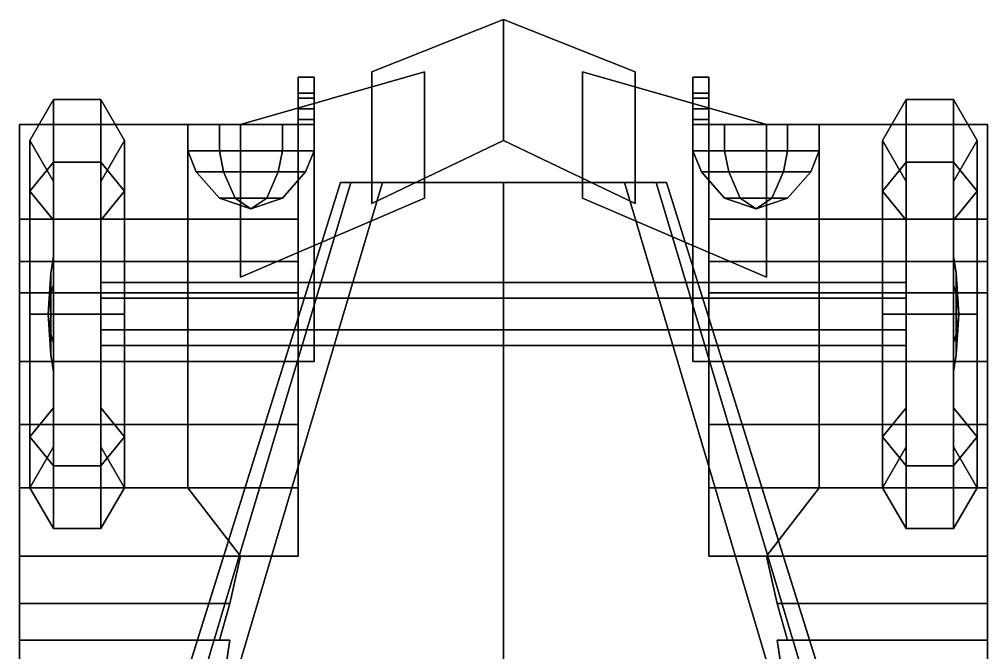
# Model space of a CAD drawing. Header units: millimetres. Extents: x -1.01 to 3, y -2.83 to 5.48.
# Drawn here: x -0.92 to 0.92, y 1.197 to 2.4 of the extents above; entities that cross this region are included whole.
import ezdxf

# ---------------------------------------------------------------- set-up
doc = ezdxf.new("R2010")
doc.units = ezdxf.units.MM
doc.layers.add('wheels', color=2, linetype='Continuous')

msp = doc.modelspace()

# ---------------------------------------------------------------- linework, layer by layer
for points in [[(-0.25, 2.3, 0.53), (-0.25, 2.05, 1.17), (0, 2.17, 1.2), (0, 2.4, 0.53)], [(0, 2.4, 0.53), (0, 2.17, 1.2), (-0.25, 2.05, 1.17), (-0.25, 2.3, 0.53)], [(0, 2.4, 0.53), (0, 2.17, 1.2), (0.25, 2.05, 1.17), (0.25, 2.3, 0.53)], [(0.25, 2.3, 0.53), (0.25, 2.05, 1.17), (0, 2.17, 1.2), (0, 2.4, 0.53)], [(-0.15, 2.3, 0.53), (-0.15, 2.06, 1.18), (-0.5, 1.91, 1.15), (-0.5, 2.2, 0.53)], [(-0.5, 2.2, 0.53), (-0.5, 1.91, 1.15), (-0.15, 2.06, 1.18), (-0.15, 2.3, 0.53)], [(-0.39, 2.29, 0.54), (-0.39, 2.25, 0.56), (-0.36, 2.25, 0.56), (-0.36, 2.29, 0.54)], [(-0.39, 2.23, 0.56), (-0.39, 2.25, 0.56), (-0.39, 2.29, 0.54), (-0.39, 2.26, 0.53)], [(-0.39, 2.29, 0.49), (-0.39, 2.29, 0.54), (-0.36, 2.29, 0.54), (-0.36, 2.29, 0.49)], [(-0.39, 2.26, 0.53), (-0.39, 2.29, 0.54), (-0.39, 2.29, 0.49), (-0.39, 2.26, 0.51)], [(-0.39, 2.26, 0.51), (-0.39, 2.29, 0.49), (-0.39, 2.26, 0.46), (-0.39, 2.25, 0.49)], [(-0.39, 2.26, 0.46), (-0.39, 2.29, 0.49), (-0.36, 2.29, 0.49), (-0.36, 2.26, 0.46)], [(-0.36, 2.29, 0.54), (-0.36, 2.25, 0.56), (-0.36, 2.23, 0.56), (-0.36, 2.26, 0.53)], [(-0.36, 2.29, 0.49), (-0.36, 2.29, 0.54), (-0.36, 2.26, 0.53), (-0.36, 2.26, 0.51)], [(-0.36, 2.26, 0.46), (-0.36, 2.29, 0.49), (-0.36, 2.26, 0.51), (-0.36, 2.25, 0.49)], [(0.5, 2.2, 0.53), (0.5, 1.91, 1.15), (0.15, 2.06, 1.18), (0.15, 2.3, 0.53)], [(0.15, 2.3, 0.53), (0.15, 2.06, 1.18), (0.5, 1.91, 1.15), (0.5, 2.2, 0.53)], [(0.36, 2.26, 0.51), (0.36, 2.29, 0.49), (0.36, 2.26, 0.46), (0.36, 2.25, 0.49)], [(0.36, 2.26, 0.46), (0.36, 2.29, 0.49), (0.39, 2.29, 0.49), (0.39, 2.26, 0.46)], [(0.36, 2.26, 0.53), (0.36, 2.29, 0.54), (0.36, 2.29, 0.49), (0.36, 2.26, 0.51)], [(0.36, 2.29, 0.49), (0.36, 2.29, 0.54), (0.39, 2.29, 0.54), (0.39, 2.29, 0.49)], [(0.36, 2.29, 0.54), (0.36, 2.25, 0.56), (0.39, 2.25, 0.56), (0.39, 2.29, 0.54)], [(0.36, 2.23, 0.56), (0.36, 2.25, 0.56), (0.36, 2.29, 0.54), (0.36, 2.26, 0.53)], [(0.39, 2.26, 0.46), (0.39, 2.29, 0.49), (0.39, 2.26, 0.51), (0.39, 2.25, 0.49)], [(0.39, 2.29, 0.49), (0.39, 2.29, 0.54), (0.39, 2.26, 0.53), (0.39, 2.26, 0.51)], [(0.39, 2.29, 0.54), (0.39, 2.25, 0.56), (0.39, 2.23, 0.56), (0.39, 2.26, 0.53)], [(-0.36, 2.26, 0.53), (-0.36, 2.23, 0.56), (-0.39, 2.23, 0.56), (-0.39, 2.26, 0.53)], [(-0.36, 2.26, 0.51), (-0.36, 2.26, 0.53), (-0.39, 2.26, 0.53), (-0.39, 2.26, 0.51)], [(-0.36, 2.25, 0.49), (-0.36, 2.26, 0.51), (-0.39, 2.26, 0.51), (-0.39, 2.25, 0.49)], [(-0.39, 2.25, 0.49), (-0.39, 2.26, 0.46), (-0.39, 2.23, 0.46), (-0.39, 2.23, 0.49)], [(-0.39, 2.23, 0.46), (-0.39, 2.26, 0.46), (-0.36, 2.26, 0.46), (-0.36, 2.23, 0.46)], [(-0.36, 2.23, 0.56), (-0.36, 2.25, 0.56), (-0.39, 2.25, 0.56), (-0.39, 2.23, 0.56)], [(-0.36, 2.23, 0.49), (-0.36, 2.25, 0.49), (-0.39, 2.25, 0.49), (-0.39, 2.23, 0.49)], [(-0.36, 2.23, 0.46), (-0.36, 2.26, 0.46), (-0.36, 2.25, 0.49), (-0.36, 2.23, 0.49)], [(0.36, 2.23, 0.46), (0.36, 2.26, 0.46), (0.39, 2.26, 0.46), (0.39, 2.23, 0.46)], [(0.36, 2.25, 0.49), (0.36, 2.26, 0.46), (0.36, 2.23, 0.46), (0.36, 2.23, 0.49)], [(0.39, 2.25, 0.49), (0.39, 2.26, 0.51), (0.36, 2.26, 0.51), (0.36, 2.25, 0.49)], [(0.39, 2.26, 0.51), (0.39, 2.26, 0.53), (0.36, 2.26, 0.53), (0.36, 2.26, 0.51)], [(0.39, 2.26, 0.53), (0.39, 2.23, 0.56), (0.36, 2.23, 0.56), (0.36, 2.26, 0.53)], [(0.39, 2.23, 0.49), (0.39, 2.25, 0.49), (0.36, 2.25, 0.49), (0.36, 2.23, 0.49)], [(0.39, 2.23, 0.56), (0.39, 2.25, 0.56), (0.36, 2.25, 0.56), (0.36, 2.23, 0.56)], [(0.39, 2.23, 0.46), (0.39, 2.26, 0.46), (0.39, 2.25, 0.49), (0.39, 2.23, 0.49)], [(-0.36, 2.21, 0.53), (-0.36, 2.23, 0.49), (-0.39, 2.23, 0.49), (-0.39, 2.21, 0.53)], [(-0.39, 2.23, 0.49), (-0.39, 2.23, 0.46), (-0.39, 2.2, 0.48), (-0.39, 2.21, 0.53)], [(-0.39, 2.2, 0.48), (-0.39, 2.23, 0.46), (-0.36, 2.23, 0.46), (-0.36, 2.2, 0.48)], [(-0.36, 2.2, 0.48), (-0.36, 2.23, 0.46), (-0.36, 2.23, 0.49), (-0.36, 2.21, 0.53)], [(0.36, 2.23, 0.49), (0.36, 2.23, 0.46), (0.36, 2.2, 0.48), (0.36, 2.21, 0.53)], [(0.36, 2.2, 0.48), (0.36, 2.23, 0.46), (0.39, 2.23, 0.46), (0.39, 2.2, 0.48)], [(0.39, 2.21, 0.53), (0.39, 2.23, 0.49), (0.36, 2.23, 0.49), (0.36, 2.21, 0.53)], [(0.39, 2.2, 0.48), (0.39, 2.23, 0.46), (0.39, 2.23, 0.49), (0.39, 2.21, 0.53)], [(-0.36, 1.75, 0.53), (-0.36, 2.21, 0.53), (-0.39, 2.21, 0.53), (-0.39, 1.75, 0.53)], [(-0.39, 2.21, 0.53), (-0.39, 2.2, 0.48), (-0.39, 1.75, 0.48), (-0.39, 1.75, 0.53)], [(-0.36, 1.75, 0.48), (-0.36, 2.2, 0.48), (-0.36, 2.21, 0.53), (-0.36, 1.75, 0.53)], [(0.36, 2.21, 0.53), (0.36, 2.2, 0.48), (0.36, 1.75, 0.48), (0.36, 1.75, 0.53)], [(0.39, 1.75, 0.53), (0.39, 2.21, 0.53), (0.36, 2.21, 0.53), (0.36, 1.75, 0.53)], [(0.39, 1.75, 0.48), (0.39, 2.2, 0.48), (0.39, 2.21, 0.53), (0.39, 1.75, 0.53)], [(-0.92, 2.2, 0.74), (-0.92, 2.02, 0.79), (-0.92, 2.02, 0.86), (-0.92, 2.2, 0.78)], [(-0.92, 2.2, 0.78), (-0.92, 2.02, 0.86), (-0.92, 2.02, 0.79), (-0.92, 2.2, 0.74)], [(-0.92, 2.2, 0.78), (-0.92, 2.02, 0.86), (-0.6, 2.02, 0.86), (-0.6, 2.2, 0.78)], [(-0.6, 2.2, 0.78), (-0.6, 2.02, 0.86), (-0.92, 2.02, 0.86), (-0.92, 2.2, 0.78)], [(-0.54, 2.2, 0.9339), (-0.42, 2.2, 0.9339), (-0.36, 2.2, 0.83), (-0.6, 2.2, 0.83)], [(-0.6, 2.15, 0.83), (-0.54, 2.15, 0.9339), (-0.54, 2.2, 0.9339), (-0.6, 2.2, 0.83)], [(-0.6, 2.2, 0.83), (-0.36, 2.2, 0.83), (-0.42, 2.2, 0.7261), (-0.54, 2.2, 0.7261)], [(-0.54, 2.15, 0.7261), (-0.6, 2.15, 0.83), (-0.6, 2.2, 0.83), (-0.54, 2.2, 0.7261)], [(-0.6, 2.2, 0.78), (-0.6, 2.02, 0.86), (-0.39, 2.02, 0.56), (-0.39, 2.2, 0.56)], [(-0.39, 2.2, 0.56), (-0.39, 2.02, 0.56), (-0.6, 2.02, 0.86), (-0.6, 2.2, 0.78)], [(-0.42, 2.15, 0.7261), (-0.54, 2.15, 0.7261), (-0.54, 2.2, 0.7261), (-0.42, 2.2, 0.7261)], [(-0.54, 2.15, 0.9339), (-0.42, 2.15, 0.9339), (-0.42, 2.2, 0.9339), (-0.54, 2.2, 0.9339)], [(-0.42, 2.15, 0.9339), (-0.36, 2.15, 0.83), (-0.36, 2.2, 0.83), (-0.42, 2.2, 0.9339)], [(-0.36, 2.15, 0.83), (-0.42, 2.15, 0.7261), (-0.42, 2.2, 0.7261), (-0.36, 2.2, 0.83)], [(-0.39, 1.75, 0.48), (-0.39, 2.2, 0.48), (-0.36, 2.2, 0.48), (-0.36, 1.75, 0.48)], [(0.36, 1.75, 0.48), (0.36, 2.2, 0.48), (0.39, 2.2, 0.48), (0.39, 1.75, 0.48)], [(0.36, 2.15, 0.83), (0.42, 2.15, 0.9339), (0.42, 2.2, 0.9339), (0.36, 2.2, 0.83)], [(0.42, 2.15, 0.7261), (0.36, 2.15, 0.83), (0.36, 2.2, 0.83), (0.42, 2.2, 0.7261)], [(0.42, 2.2, 0.9339), (0.54, 2.2, 0.9339), (0.6, 2.2, 0.83), (0.36, 2.2, 0.83)], [(0.36, 2.2, 0.83), (0.6, 2.2, 0.83), (0.54, 2.2, 0.7261), (0.42, 2.2, 0.7261)], [(0.6, 2.2, 0.78), (0.6, 2.02, 0.86), (0.39, 2.02, 0.56), (0.39, 2.2, 0.56)], [(0.39, 2.2, 0.56), (0.39, 2.02, 0.56), (0.6, 2.02, 0.86), (0.6, 2.2, 0.78)], [(0.42, 2.15, 0.9339), (0.54, 2.15, 0.9339), (0.54, 2.2, 0.9339), (0.42, 2.2, 0.9339)], [(0.54, 2.15, 0.7261), (0.42, 2.15, 0.7261), (0.42, 2.2, 0.7261), (0.54, 2.2, 0.7261)], [(0.54, 2.15, 0.9339), (0.6, 2.15, 0.83), (0.6, 2.2, 0.83), (0.54, 2.2, 0.9339)], [(0.6, 2.15, 0.83), (0.54, 2.15, 0.7261), (0.54, 2.2, 0.7261), (0.6, 2.2, 0.83)], [(0.6, 2.2, 0.78), (0.6, 2.02, 0.86), (0.92, 2.02, 0.86), (0.92, 2.2, 0.78)], [(0.92, 2.2, 0.78), (0.92, 2.02, 0.86), (0.6, 2.02, 0.86), (0.6, 2.2, 0.78)], [(0.92, 2.2, 0.74), (0.92, 2.02, 0.79), (0.92, 2.02, 0.86), (0.92, 2.2, 0.78)], [(0.92, 2.2, 0.78), (0.92, 2.02, 0.86), (0.92, 2.02, 0.79), (0.92, 2.2, 0.74)], [(-0.532, 2.11, 0.92), (-0.54, 2.15, 0.9339), (-0.6, 2.15, 0.83), (-0.5839, 2.11, 0.83)], [(-0.5839, 2.11, 0.83), (-0.6, 2.15, 0.83), (-0.54, 2.15, 0.7261), (-0.532, 2.11, 0.74)], [(-0.532, 2.11, 0.74), (-0.54, 2.15, 0.7261), (-0.42, 2.15, 0.7261), (-0.428, 2.11, 0.74)], [(-0.428, 2.11, 0.92), (-0.42, 2.15, 0.9339), (-0.54, 2.15, 0.9339), (-0.532, 2.11, 0.92)], [(-0.3761, 2.11, 0.83), (-0.36, 2.15, 0.83), (-0.42, 2.15, 0.9339), (-0.428, 2.11, 0.92)], [(-0.428, 2.11, 0.74), (-0.42, 2.15, 0.7261), (-0.36, 2.15, 0.83), (-0.3761, 2.11, 0.83)], [(0.428, 2.11, 0.92), (0.42, 2.15, 0.9339), (0.36, 2.15, 0.83), (0.3761, 2.11, 0.83)], [(0.3761, 2.11, 0.83), (0.36, 2.15, 0.83), (0.42, 2.15, 0.7261), (0.428, 2.11, 0.74)], [(0.532, 2.11, 0.92), (0.54, 2.15, 0.9339), (0.42, 2.15, 0.9339), (0.428, 2.11, 0.92)], [(0.428, 2.11, 0.74), (0.42, 2.15, 0.7261), (0.54, 2.15, 0.7261), (0.532, 2.11, 0.74)], [(0.5839, 2.11, 0.83), (0.6, 2.15, 0.83), (0.54, 2.15, 0.9339), (0.532, 2.11, 0.92)], [(0.532, 2.11, 0.74), (0.54, 2.15, 0.7261), (0.6, 2.15, 0.83), (0.5839, 2.11, 0.83)], [(-0.51, 2.06, 0.882), (-0.532, 2.11, 0.92), (-0.5839, 2.11, 0.83), (-0.54, 2.06, 0.83)], [(-0.54, 2.06, 0.83), (-0.5839, 2.11, 0.83), (-0.532, 2.11, 0.74), (-0.51, 2.06, 0.778)], [(-0.45, 2.06, 0.882), (-0.428, 2.11, 0.92), (-0.532, 2.11, 0.92), (-0.51, 2.06, 0.882)], [(-0.51, 2.06, 0.778), (-0.532, 2.11, 0.74), (-0.428, 2.11, 0.74), (-0.45, 2.06, 0.778)], [(-0.42, 2.06, 0.83), (-0.3761, 2.11, 0.83), (-0.428, 2.11, 0.92), (-0.45, 2.06, 0.882)], [(-0.45, 2.06, 0.778), (-0.428, 2.11, 0.74), (-0.3761, 2.11, 0.83), (-0.42, 2.06, 0.83)], [(0.45, 2.06, 0.882), (0.428, 2.11, 0.92), (0.3761, 2.11, 0.83), (0.42, 2.06, 0.83)], [(0.42, 2.06, 0.83), (0.3761, 2.11, 0.83), (0.428, 2.11, 0.74), (0.45, 2.06, 0.778)], [(0.51, 2.06, 0.882), (0.532, 2.11, 0.92), (0.428, 2.11, 0.92), (0.45, 2.06, 0.882)], [(0.45, 2.06, 0.778), (0.428, 2.11, 0.74), (0.532, 2.11, 0.74), (0.51, 2.06, 0.778)], [(0.54, 2.06, 0.83), (0.5839, 2.11, 0.83), (0.532, 2.11, 0.92), (0.51, 2.06, 0.882)], [(0.51, 2.06, 0.778), (0.532, 2.11, 0.74), (0.5839, 2.11, 0.83), (0.54, 2.06, 0.83)], [(-0.31, 2.09, 0.79), (-0.31, 2.09, 0.27), (-0.71, 0.81, 0.27), (-0.71, 0.81, 0.79)], [(-0.71, 0.81, 0.27), (-0.31, 2.09, 0.27), (0.31, 2.09, 0.27), (0.71, 0.81, 0.27)], [(-0.29, 2.09, 0.97), (-0.31, 2.09, 0.79), (-0.6506, 1, 0.79), (-0.64, 0.92, 1.04)], [(-0.23, 2.09, 1), (-0.29, 2.09, 0.97), (-0.64, 0.92, 1.04), (-0.58, 0.91, 1.08)], [(0, 0.91, 1.09), (0, 2.09, 1.01), (-0.23, 2.09, 1), (-0.58, 0.91, 1.08)], [(0.31, 2.09, 0.79), (0.31, 2.09, 0.27), (-0.31, 2.09, 0.27), (-0.31, 2.09, 0.79)], [(0.29, 2.09, 0.97), (0.31, 2.09, 0.79), (-0.31, 2.09, 0.79), (-0.29, 2.09, 0.97)], [(0, 2.09, 1.01), (0, 2.09, 0.97), (-0.29, 2.09, 0.97), (-0.23, 2.09, 1)], [(0.58, 0.91, 1.08), (0.23, 2.09, 1), (0, 2.09, 1.01), (0, 0.91, 1.09)], [(0.23, 2.09, 1), (0.29, 2.09, 0.97), (0, 2.09, 0.97), (0, 2.09, 1.01)], [(0.64, 0.92, 1.04), (0.29, 2.09, 0.97), (0.23, 2.09, 1), (0.58, 0.91, 1.08)], [(0.6506, 1, 0.79), (0.31, 2.09, 0.79), (0.29, 2.09, 0.97), (0.64, 0.92, 1.04)], [(0.71, 0.81, 0.27), (0.31, 2.09, 0.27), (0.31, 2.09, 0.79), (0.71, 0.81, 0.79)], [(-0.48, 2.04, 0.83), (-0.54, 2.06, 0.83), (-0.51, 2.06, 0.778), (-0.48, 2.04, 0.83)], [(-0.48, 2.04, 0.83), (-0.51, 2.06, 0.882), (-0.54, 2.06, 0.83), (-0.48, 2.04, 0.83)], [(-0.48, 2.04, 0.83), (-0.51, 2.06, 0.778), (-0.45, 2.06, 0.778), (-0.48, 2.04, 0.83)], [(-0.48, 2.04, 0.83), (-0.45, 2.06, 0.882), (-0.51, 2.06, 0.882), (-0.48, 2.04, 0.83)], [(-0.48, 2.04, 0.83), (-0.45, 2.06, 0.778), (-0.42, 2.06, 0.83), (-0.48, 2.04, 0.83)], [(-0.48, 2.04, 0.83), (-0.42, 2.06, 0.83), (-0.45, 2.06, 0.882), (-0.48, 2.04, 0.83)], [(0.48, 2.04, 0.83), (0.45, 2.06, 0.882), (0.42, 2.06, 0.83), (0.48, 2.04, 0.83)], [(0.48, 2.04, 0.83), (0.42, 2.06, 0.83), (0.45, 2.06, 0.778), (0.48, 2.04, 0.83)], [(0.48, 2.04, 0.83), (0.51, 2.06, 0.882), (0.45, 2.06, 0.882), (0.48, 2.04, 0.83)], [(0.48, 2.04, 0.83), (0.45, 2.06, 0.778), (0.51, 2.06, 0.778), (0.48, 2.04, 0.83)], [(0.48, 2.04, 0.83), (0.54, 2.06, 0.83), (0.51, 2.06, 0.882), (0.48, 2.04, 0.83)], [(0.48, 2.04, 0.83), (0.51, 2.06, 0.778), (0.54, 2.06, 0.83), (0.48, 2.04, 0.83)], [(-0.92, 2.02, 0.79), (-0.92, 1.94, 0.8), (-0.92, 1.94, 0.88), (-0.92, 2.02, 0.86)], [(-0.92, 2.02, 0.86), (-0.92, 1.94, 0.88), (-0.92, 1.94, 0.8), (-0.92, 2.02, 0.79)], [(-0.6, 1.94, 0.88), (-0.92, 1.94, 0.88), (-0.92, 2.02, 0.86), (-0.6, 2.02, 0.86)], [(-0.6, 2.02, 0.86), (-0.92, 2.02, 0.86), (-0.92, 1.94, 0.88), (-0.6, 1.94, 0.88)], [(-0.6, 2.02, 0.86), (-0.6, 1.94, 0.88), (-0.39, 1.94, 0.56), (-0.39, 2.02, 0.56)], [(-0.39, 2.02, 0.56), (-0.39, 1.94, 0.56), (-0.6, 1.94, 0.88), (-0.6, 2.02, 0.86)], [(0.39, 2.02, 0.56), (0.39, 1.94, 0.56), (0.6, 1.94, 0.88), (0.6, 2.02, 0.86)], [(0.6, 2.02, 0.86), (0.6, 1.94, 0.88), (0.39, 1.94, 0.56), (0.39, 2.02, 0.56)], [(0.6, 1.94, 0.88), (0.92, 1.94, 0.88), (0.92, 2.02, 0.86), (0.6, 2.02, 0.86)], [(0.6, 2.02, 0.86), (0.92, 2.02, 0.86), (0.92, 1.94, 0.88), (0.6, 1.94, 0.88)], [(0.92, 2.02, 0.86), (0.92, 1.94, 0.88), (0.92, 1.94, 0.8), (0.92, 2.02, 0.79)], [(0.92, 2.02, 0.79), (0.92, 1.94, 0.8), (0.92, 1.94, 0.88), (0.92, 2.02, 0.86)], [(-0.92, 1.94, 0.88), (-0.92, 1.88, 0.89), (-0.92, 1.88, 0.81), (-0.92, 1.94, 0.8)], [(-0.92, 1.94, 0.8), (-0.92, 1.88, 0.81), (-0.92, 1.88, 0.89), (-0.92, 1.94, 0.88)], [(-0.6, 1.94, 0.88), (-0.92, 1.94, 0.88), (-0.92, 1.88, 0.89), (-0.6, 1.88, 0.89)], [(-0.6, 1.88, 0.89), (-0.92, 1.88, 0.89), (-0.92, 1.94, 0.88), (-0.6, 1.94, 0.88)], [(-0.39, 1.94, 0.56), (-0.39, 1.88, 0.56), (-0.6, 1.88, 0.89), (-0.6, 1.94, 0.88)], [(-0.6, 1.94, 0.88), (-0.6, 1.88, 0.89), (-0.39, 1.88, 0.56), (-0.39, 1.94, 0.56)], [(0.6, 1.94, 0.88), (0.6, 1.88, 0.89), (0.39, 1.88, 0.56), (0.39, 1.94, 0.56)], [(0.39, 1.94, 0.56), (0.39, 1.88, 0.56), (0.6, 1.88, 0.89), (0.6, 1.94, 0.88)], [(0.6, 1.94, 0.88), (0.92, 1.94, 0.88), (0.92, 1.88, 0.89), (0.6, 1.88, 0.89)], [(0.6, 1.88, 0.89), (0.92, 1.88, 0.89), (0.92, 1.94, 0.88), (0.6, 1.94, 0.88)], [(0.92, 1.94, 0.8), (0.92, 1.88, 0.81), (0.92, 1.88, 0.89), (0.92, 1.94, 0.88)], [(0.92, 1.94, 0.88), (0.92, 1.88, 0.89), (0.92, 1.88, 0.81), (0.92, 1.94, 0.8)], [(-0.92, 1.88, 0.89), (-0.92, 1.75, 0.89), (-0.92, 1.75, 0.79), (-0.92, 1.88, 0.81)], [(-0.92, 1.88, 0.81), (-0.92, 1.75, 0.79), (-0.92, 1.75, 0.89), (-0.92, 1.88, 0.89)], [(-0.6, 1.75, 0.89), (-0.92, 1.75, 0.89), (-0.92, 1.88, 0.89), (-0.6, 1.88, 0.89)], [(-0.6, 1.88, 0.89), (-0.92, 1.88, 0.89), (-0.92, 1.75, 0.89), (-0.6, 1.75, 0.89)], [(-0.6, 1.88, 0.89), (-0.6, 1.75, 0.89), (-0.39, 1.75, 0.56), (-0.39, 1.88, 0.56)], [(-0.39, 1.88, 0.56), (-0.39, 1.75, 0.56), (-0.6, 1.75, 0.89), (-0.6, 1.88, 0.89)], [(0.39, 1.88, 0.56), (0.39, 1.75, 0.56), (0.6, 1.75, 0.89), (0.6, 1.88, 0.89)], [(0.6, 1.88, 0.89), (0.6, 1.75, 0.89), (0.39, 1.75, 0.56), (0.39, 1.88, 0.56)], [(0.6, 1.75, 0.89), (0.92, 1.75, 0.89), (0.92, 1.88, 0.89), (0.6, 1.88, 0.89)], [(0.6, 1.88, 0.89), (0.92, 1.88, 0.89), (0.92, 1.75, 0.89), (0.6, 1.75, 0.89)], [(0.92, 1.88, 0.89), (0.92, 1.75, 0.89), (0.92, 1.75, 0.79), (0.92, 1.88, 0.81)], [(0.92, 1.88, 0.81), (0.92, 1.75, 0.79), (0.92, 1.75, 0.89), (0.92, 1.88, 0.89)], [(-0.92, 1.75, 0.89), (-0.92, 1.63, 0.86), (-0.92, 1.63, 0.75), (-0.92, 1.75, 0.79)], [(-0.92, 1.75, 0.79), (-0.92, 1.63, 0.75), (-0.92, 1.63, 0.86), (-0.92, 1.75, 0.89)], [(-0.6, 1.75, 0.89), (-0.92, 1.75, 0.89), (-0.92, 1.63, 0.86), (-0.6, 1.63, 0.86)], [(-0.6, 1.63, 0.86), (-0.92, 1.63, 0.86), (-0.92, 1.75, 0.89), (-0.6, 1.75, 0.89)], [(-0.6, 1.75, 0.89), (-0.6, 1.63, 0.86), (-0.39, 1.63, 0.56), (-0.39, 1.75, 0.56)], [(-0.39, 1.75, 0.56), (-0.39, 1.63, 0.56), (-0.6, 1.63, 0.86), (-0.6, 1.75, 0.89)], [(0.6, 1.75, 0.89), (0.6, 1.63, 0.86), (0.39, 1.63, 0.56), (0.39, 1.75, 0.56)], [(0.39, 1.75, 0.56), (0.39, 1.63, 0.56), (0.6, 1.63, 0.86), (0.6, 1.75, 0.89)], [(0.6, 1.75, 0.89), (0.92, 1.75, 0.89), (0.92, 1.63, 0.86), (0.6, 1.63, 0.86)], [(0.6, 1.63, 0.86), (0.92, 1.63, 0.86), (0.92, 1.75, 0.89), (0.6, 1.75, 0.89)], [(0.92, 1.75, 0.79), (0.92, 1.63, 0.75), (0.92, 1.63, 0.86), (0.92, 1.75, 0.89)], [(0.92, 1.75, 0.89), (0.92, 1.63, 0.86), (0.92, 1.63, 0.75), (0.92, 1.75, 0.79)], [(-0.6, 1.63, 0.86), (-0.92, 1.63, 0.86), (-0.92, 1.51, 0.8), (-0.6, 1.51, 0.8)], [(-0.6, 1.51, 0.8), (-0.92, 1.51, 0.8), (-0.92, 1.63, 0.86), (-0.6, 1.63, 0.86)], [(-0.92, 1.63, 0.75), (-0.92, 1.51, 0.66), (-0.92, 1.51, 0.8), (-0.92, 1.63, 0.86)], [(-0.92, 1.63, 0.86), (-0.92, 1.51, 0.8), (-0.92, 1.51, 0.66), (-0.92, 1.63, 0.75)], [(-0.39, 1.63, 0.56), (-0.39, 1.51, 0.56), (-0.6, 1.51, 0.8), (-0.6, 1.63, 0.86)], [(-0.6, 1.63, 0.86), (-0.6, 1.51, 0.8), (-0.39, 1.51, 0.56), (-0.39, 1.63, 0.56)], [(0.39, 1.63, 0.56), (0.39, 1.51, 0.56), (0.6, 1.51, 0.8), (0.6, 1.63, 0.86)], [(0.6, 1.63, 0.86), (0.6, 1.51, 0.8), (0.39, 1.51, 0.56), (0.39, 1.63, 0.56)], [(0.6, 1.51, 0.8), (0.92, 1.51, 0.8), (0.92, 1.63, 0.86), (0.6, 1.63, 0.86)], [(0.6, 1.63, 0.86), (0.92, 1.63, 0.86), (0.92, 1.51, 0.8), (0.6, 1.51, 0.8)], [(0.92, 1.63, 0.86), (0.92, 1.51, 0.8), (0.92, 1.51, 0.66), (0.92, 1.63, 0.75)], [(0.92, 1.63, 0.75), (0.92, 1.51, 0.66), (0.92, 1.51, 0.8), (0.92, 1.63, 0.86)], [(-0.92, 1.51, 0.8), (-0.92, 1.38, 0.7), (-0.92, 1.44, 0.56), (-0.92, 1.51, 0.66)], [(-0.92, 1.51, 0.66), (-0.92, 1.44, 0.56), (-0.92, 1.38, 0.7), (-0.92, 1.51, 0.8)], [(-0.6, 1.51, 0.8), (-0.92, 1.51, 0.8), (-0.92, 1.38, 0.7), (-0.5, 1.38, 0.7)], [(-0.5, 1.38, 0.7), (-0.92, 1.38, 0.7), (-0.92, 1.51, 0.8), (-0.6, 1.51, 0.8)], [(-0.39, 1.51, 0.56), (-0.39, 1.38, 0.56), (-0.5, 1.38, 0.7), (-0.6, 1.51, 0.8)], [(-0.6, 1.51, 0.8), (-0.5, 1.38, 0.7), (-0.39, 1.38, 0.56), (-0.39, 1.51, 0.56)], [(0.6, 1.51, 0.8), (0.5, 1.38, 0.7), (0.39, 1.38, 0.56), (0.39, 1.51, 0.56)], [(0.39, 1.51, 0.56), (0.39, 1.38, 0.56), (0.5, 1.38, 0.7), (0.6, 1.51, 0.8)], [(0.5, 1.38, 0.7), (0.92, 1.38, 0.7), (0.92, 1.51, 0.8), (0.6, 1.51, 0.8)], [(0.6, 1.51, 0.8), (0.92, 1.51, 0.8), (0.92, 1.38, 0.7), (0.5, 1.38, 0.7)], [(0.92, 1.51, 0.66), (0.92, 1.44, 0.56), (0.92, 1.38, 0.7), (0.92, 1.51, 0.8)], [(0.92, 1.51, 0.8), (0.92, 1.38, 0.7), (0.92, 1.44, 0.56), (0.92, 1.51, 0.66)], [(-0.92, 1.44, 0.56), (-0.92, 1.39, 0.45), (-0.92, 1.29, 0.59), (-0.92, 1.38, 0.7)], [(-0.92, 1.38, 0.7), (-0.92, 1.29, 0.59), (-0.92, 1.39, 0.45), (-0.92, 1.44, 0.56)], [(0.92, 1.38, 0.7), (0.92, 1.29, 0.59), (0.92, 1.39, 0.45), (0.92, 1.44, 0.56)], [(0.92, 1.44, 0.56), (0.92, 1.39, 0.45), (0.92, 1.29, 0.59), (0.92, 1.38, 0.7)], [(-0.92, 1.29, 0.59), (-0.92, 1.22, 0.43), (-0.92, 1.37, 0.43), (-0.92, 1.39, 0.45)], [(-0.92, 1.39, 0.45), (-0.92, 1.37, 0.43), (-0.92, 1.22, 0.43), (-0.92, 1.29, 0.59)], [(0.92, 1.39, 0.45), (0.92, 1.37, 0.43), (0.92, 1.22, 0.43), (0.92, 1.29, 0.59)], [(0.92, 1.29, 0.59), (0.92, 1.22, 0.43), (0.92, 1.37, 0.43), (0.92, 1.39, 0.45)], [(-0.52, 1.29, 0.59), (-0.92, 1.29, 0.59), (-0.92, 1.38, 0.7), (-0.5, 1.38, 0.7)], [(-0.5, 1.38, 0.7), (-0.92, 1.38, 0.7), (-0.92, 1.29, 0.59), (-0.52, 1.29, 0.59)], [(0.5, 1.38, 0.7), (0.92, 1.38, 0.7), (0.92, 1.29, 0.59), (0.52, 1.29, 0.59)], [(0.52, 1.29, 0.59), (0.92, 1.29, 0.59), (0.92, 1.38, 0.7), (0.5, 1.38, 0.7)], [(-0.92, 1.35, 0.43), (-0.92, 1.35, 0.38), (-0.92, 1.08, 0.38), (-0.92, 1.08, 0.43)], [(-0.92, 1.08, 0.43), (-0.92, 1.08, 0.38), (-0.92, 1.35, 0.38), (-0.92, 1.35, 0.43)], [(0.92, 1.08, 0.43), (0.92, 1.08, 0.38), (0.92, 1.35, 0.38), (0.92, 1.35, 0.43)], [(0.92, 1.35, 0.43), (0.92, 1.35, 0.38), (0.92, 1.08, 0.38), (0.92, 1.08, 0.43)], [(-0.54, 1.22, 0.43), (-0.92, 1.22, 0.43), (-0.92, 1.29, 0.59), (-0.52, 1.29, 0.59)], [(-0.52, 1.29, 0.59), (-0.92, 1.29, 0.59), (-0.92, 1.22, 0.43), (-0.54, 1.22, 0.43)], [(0.54, 1.22, 0.43), (0.92, 1.22, 0.43), (0.92, 1.29, 0.59), (0.52, 1.29, 0.59)], [(0.52, 1.29, 0.59), (0.92, 1.29, 0.59), (0.92, 1.22, 0.43), (0.54, 1.22, 0.43)], [(-0.52, 1.22, 0.43), (-0.92, 1.22, 0.43), (-0.92, 1.09, 0.43), (-0.54, 1.09, 0.43)], [(-0.54, 1.09, 0.43), (-0.92, 1.09, 0.43), (-0.92, 1.22, 0.43), (-0.52, 1.22, 0.43)], [(0.52, 1.22, 0.43), (0.92, 1.22, 0.43), (0.92, 1.09, 0.43), (0.54, 1.09, 0.43)], [(0.54, 1.09, 0.43), (0.92, 1.09, 0.43), (0.92, 1.22, 0.43), (0.52, 1.22, 0.43)]]:
    msp.add_3dface(points)
at = {"layer": 'wheels'}
for points in [[(-0.9, 2.17, 0.3), (-0.855, 2.2479, 0.3), (-0.855, 2.1285, 0.0115), (-0.9, 2.0733, 0.0667)], [(-0.9, 2.0733, 0.5333), (-0.855, 2.1285, 0.5885), (-0.855, 2.2479, 0.3), (-0.9, 2.17, 0.3)], [(-0.855, 2.2479, 0.3), (-0.765, 2.2479, 0.3), (-0.765, 2.1285, 0.0115), (-0.855, 2.1285, 0.0115)], [(-0.855, 2.1285, 0.5885), (-0.765, 2.1285, 0.5885), (-0.765, 2.2479, 0.3), (-0.855, 2.2479, 0.3)], [(-0.765, 2.2479, 0.3), (-0.72, 2.17, 0.3), (-0.72, 2.0733, 0.0667), (-0.765, 2.1285, 0.0115)], [(-0.765, 2.1285, 0.5885), (-0.72, 2.0733, 0.5333), (-0.72, 2.17, 0.3), (-0.765, 2.2479, 0.3)], [(0.72, 2.17, 0.3), (0.765, 2.2479, 0.3), (0.765, 2.1285, 0.0115), (0.72, 2.0733, 0.0667)], [(0.72, 2.0733, 0.5333), (0.765, 2.1285, 0.5885), (0.765, 2.2479, 0.3), (0.72, 2.17, 0.3)], [(0.765, 2.2479, 0.3), (0.855, 2.2479, 0.3), (0.855, 2.1285, 0.0115), (0.765, 2.1285, 0.0115)], [(0.765, 2.1285, 0.5885), (0.855, 2.1285, 0.5885), (0.855, 2.2479, 0.3), (0.765, 2.2479, 0.3)], [(0.855, 2.2479, 0.3), (0.9, 2.17, 0.3), (0.9, 2.0733, 0.0667), (0.855, 2.1285, 0.0115)], [(0.855, 2.1285, 0.5885), (0.9, 2.0733, 0.5333), (0.9, 2.17, 0.3), (0.855, 2.2479, 0.3)], [(-0.855, 2.0182, 0.4782), (-0.9, 2.0733, 0.5333), (-0.9, 2.17, 0.3), (-0.855, 2.0921, 0.3)], [(-0.855, 2.0921, 0.3), (-0.9, 2.17, 0.3), (-0.9, 2.0733, 0.0667), (-0.855, 2.0182, 0.1218)], [(-0.72, 2.0733, 0.5333), (-0.765, 2.0182, 0.4782), (-0.765, 2.0921, 0.3), (-0.72, 2.17, 0.3)], [(-0.72, 2.17, 0.3), (-0.765, 2.0921, 0.3), (-0.765, 2.0182, 0.1218), (-0.72, 2.0733, 0.0667)], [(0.765, 2.0921, 0.3), (0.72, 2.17, 0.3), (0.72, 2.0733, 0.0667), (0.765, 2.0182, 0.1218)], [(0.765, 2.0182, 0.4782), (0.72, 2.0733, 0.5333), (0.72, 2.17, 0.3), (0.765, 2.0921, 0.3)], [(0.9, 2.17, 0.3), (0.855, 2.0921, 0.3), (0.855, 2.0182, 0.1218), (0.9, 2.0733, 0.0667)], [(0.9, 2.0733, 0.5333), (0.855, 2.0182, 0.4782), (0.855, 2.0921, 0.3), (0.9, 2.17, 0.3)], [(-0.9, 2.0733, 0.0667), (-0.855, 2.1285, 0.0115), (-0.855, 1.84, -0.1079), (-0.9, 1.84, -0.03)], [(-0.9, 1.84, 0.63), (-0.855, 1.84, 0.7079), (-0.855, 2.1285, 0.5885), (-0.9, 2.0733, 0.5333)], [(-0.855, 2.1285, 0.0115), (-0.765, 2.1285, 0.0115), (-0.765, 1.84, -0.1079), (-0.855, 1.84, -0.1079)], [(-0.855, 1.84, 0.7079), (-0.765, 1.84, 0.7079), (-0.765, 2.1285, 0.5885), (-0.855, 2.1285, 0.5885)], [(-0.765, 2.1285, 0.0115), (-0.72, 2.0733, 0.0667), (-0.72, 1.84, -0.03), (-0.765, 1.84, -0.1079)], [(-0.765, 1.84, 0.7079), (-0.72, 1.84, 0.63), (-0.72, 2.0733, 0.5333), (-0.765, 2.1285, 0.5885)], [(0.72, 2.0733, 0.0667), (0.765, 2.1285, 0.0115), (0.765, 1.84, -0.1079), (0.72, 1.84, -0.03)], [(0.72, 1.84, 0.63), (0.765, 1.84, 0.7079), (0.765, 2.1285, 0.5885), (0.72, 2.0733, 0.5333)], [(0.765, 2.1285, 0.0115), (0.855, 2.1285, 0.0115), (0.855, 1.84, -0.1079), (0.765, 1.84, -0.1079)], [(0.765, 1.84, 0.7079), (0.855, 1.84, 0.7079), (0.855, 2.1285, 0.5885), (0.765, 2.1285, 0.5885)], [(0.855, 2.1285, 0.0115), (0.9, 2.0733, 0.0667), (0.9, 1.84, -0.03), (0.855, 1.84, -0.1079)], [(0.855, 1.84, 0.7079), (0.9, 1.84, 0.63), (0.9, 2.0733, 0.5333), (0.855, 2.1285, 0.5885)], [(-0.855, 2.0182, 0.4782), (-0.855, 2.0921, 0.3), (-0.855, 1.6618, 0.1218), (-0.855, 1.5879, 0.3)], [(-0.855, 2.0921, 0.3), (-0.855, 2.0182, 0.1218), (-0.855, 1.84, 0.0479), (-0.855, 1.6618, 0.1218)], [(-0.765, 2.0182, 0.1218), (-0.765, 2.0921, 0.3), (-0.765, 1.6618, 0.4782), (-0.765, 1.5879, 0.3)], [(-0.765, 2.0921, 0.3), (-0.765, 2.0182, 0.4782), (-0.765, 1.84, 0.5521), (-0.765, 1.6618, 0.4782)], [(0.765, 2.0921, 0.3), (0.765, 2.0182, 0.1218), (0.765, 1.84, 0.0479), (0.765, 1.6618, 0.1218)], [(0.765, 2.0182, 0.4782), (0.765, 2.0921, 0.3), (0.765, 1.6618, 0.1218), (0.765, 1.5879, 0.3)], [(0.855, 2.0182, 0.1218), (0.855, 2.0921, 0.3), (0.855, 1.6618, 0.4782), (0.855, 1.5879, 0.3)], [(0.855, 2.0921, 0.3), (0.855, 2.0182, 0.4782), (0.855, 1.84, 0.5521), (0.855, 1.6618, 0.4782)], [(-0.855, 2.0182, 0.1218), (-0.9, 2.0733, 0.0667), (-0.9, 1.84, -0.03), (-0.855, 1.84, 0.0479)], [(-0.855, 1.84, 0.5521), (-0.9, 1.84, 0.63), (-0.9, 2.0733, 0.5333), (-0.855, 2.0182, 0.4782)], [(-0.72, 2.0733, 0.0667), (-0.765, 2.0182, 0.1218), (-0.765, 1.84, 0.0479), (-0.72, 1.84, -0.03)], [(-0.72, 1.84, 0.63), (-0.765, 1.84, 0.5521), (-0.765, 2.0182, 0.4782), (-0.72, 2.0733, 0.5333)], [(0.765, 2.0182, 0.1218), (0.72, 2.0733, 0.0667), (0.72, 1.84, -0.03), (0.765, 1.84, 0.0479)], [(0.765, 1.84, 0.5521), (0.72, 1.84, 0.63), (0.72, 2.0733, 0.5333), (0.765, 2.0182, 0.4782)], [(0.9, 2.0733, 0.0667), (0.855, 2.0182, 0.1218), (0.855, 1.84, 0.0479), (0.9, 1.84, -0.03)], [(0.9, 1.84, 0.63), (0.855, 1.84, 0.5521), (0.855, 2.0182, 0.4782), (0.9, 2.0733, 0.5333)], [(-0.855, 1.84, 0.5521), (-0.855, 2.0182, 0.4782), (-0.855, 1.5879, 0.3), (-0.855, 1.6618, 0.4782)], [(-0.765, 1.84, 0.0479), (-0.765, 2.0182, 0.1218), (-0.765, 1.5879, 0.3), (-0.765, 1.6618, 0.1218)], [(0.765, 1.84, 0.5521), (0.765, 2.0182, 0.4782), (0.765, 1.5879, 0.3), (0.765, 1.6618, 0.4782)], [(0.855, 1.84, 0.0479), (0.855, 2.0182, 0.1218), (0.855, 1.5879, 0.3), (0.855, 1.6618, 0.1218)], [(-0.86, 1.8789, 0.3674), (-0.855, 1.895, 0.3953), (-0.855, 1.95, 0.3), (-0.86, 1.9178, 0.3)], [(-0.86, 1.9178, 0.3), (-0.855, 1.95, 0.3), (-0.855, 1.895, 0.2047), (-0.86, 1.8789, 0.2326)], [(0.86, 1.8789, 0.2326), (0.855, 1.895, 0.2047), (0.855, 1.95, 0.3), (0.86, 1.9178, 0.3)], [(0.86, 1.9178, 0.3), (0.855, 1.95, 0.3), (0.855, 1.895, 0.3953), (0.86, 1.8789, 0.3674)], [(-0.865, 1.84, 0.3), (-0.86, 1.8789, 0.3674), (-0.86, 1.9178, 0.3), (-0.865, 1.84, 0.3)], [(-0.865, 1.84, 0.3), (-0.86, 1.9178, 0.3), (-0.86, 1.8789, 0.2326), (-0.865, 1.84, 0.3)], [(0.865, 1.84, 0.3), (0.86, 1.8789, 0.2326), (0.86, 1.9178, 0.3), (0.865, 1.84, 0.3)], [(0.865, 1.84, 0.3), (0.86, 1.9178, 0.3), (0.86, 1.8789, 0.3674), (0.865, 1.84, 0.3)], [(-0.765, 1.9, 0.3), (-0.765, 1.87, 0.352), (0.765, 1.87, 0.352), (0.765, 1.9, 0.3)], [(-0.765, 1.87, 0.248), (-0.765, 1.9, 0.3), (0.765, 1.9, 0.3), (0.765, 1.87, 0.248)], [(-0.865, 1.84, 0.3), (-0.86, 1.8011, 0.3674), (-0.86, 1.8789, 0.3674), (-0.865, 1.84, 0.3)], [(-0.865, 1.84, 0.3), (-0.86, 1.8789, 0.2326), (-0.86, 1.8011, 0.2326), (-0.865, 1.84, 0.3)], [(-0.86, 1.8011, 0.3674), (-0.855, 1.785, 0.3953), (-0.855, 1.895, 0.3953), (-0.86, 1.8789, 0.3674)], [(-0.86, 1.8789, 0.2326), (-0.855, 1.895, 0.2047), (-0.855, 1.785, 0.2047), (-0.86, 1.8011, 0.2326)], [(0.86, 1.8011, 0.2326), (0.855, 1.785, 0.2047), (0.855, 1.895, 0.2047), (0.86, 1.8789, 0.2326)], [(0.86, 1.8789, 0.3674), (0.855, 1.895, 0.3953), (0.855, 1.785, 0.3953), (0.86, 1.8011, 0.3674)], [(0.865, 1.84, 0.3), (0.86, 1.8011, 0.2326), (0.86, 1.8789, 0.2326), (0.865, 1.84, 0.3)], [(0.865, 1.84, 0.3), (0.86, 1.8789, 0.3674), (0.86, 1.8011, 0.3674), (0.865, 1.84, 0.3)], [(-0.765, 1.87, 0.352), (-0.765, 1.81, 0.352), (0.765, 1.81, 0.352), (0.765, 1.87, 0.352)], [(-0.765, 1.81, 0.248), (-0.765, 1.87, 0.248), (0.765, 1.87, 0.248), (0.765, 1.81, 0.248)], [(-0.855, 1.84, 0.0479), (-0.9, 1.84, -0.03), (-0.9, 1.6067, 0.0667), (-0.855, 1.6618, 0.1218)], [(-0.9, 1.84, -0.03), (-0.855, 1.84, -0.1079), (-0.855, 1.5515, 0.0115), (-0.9, 1.6067, 0.0667)], [(-0.9, 1.6067, 0.5333), (-0.855, 1.5515, 0.5885), (-0.855, 1.84, 0.7079), (-0.9, 1.84, 0.63)], [(-0.855, 1.6618, 0.4782), (-0.9, 1.6067, 0.5333), (-0.9, 1.84, 0.63), (-0.855, 1.84, 0.5521)], [(-0.865, 1.84, 0.3), (-0.86, 1.7622, 0.3), (-0.86, 1.8011, 0.3674), (-0.865, 1.84, 0.3)], [(-0.865, 1.84, 0.3), (-0.86, 1.8011, 0.2326), (-0.86, 1.7622, 0.3), (-0.865, 1.84, 0.3)], [(-0.855, 1.84, -0.1079), (-0.765, 1.84, -0.1079), (-0.765, 1.5515, 0.0115), (-0.855, 1.5515, 0.0115)], [(-0.855, 1.5515, 0.5885), (-0.765, 1.5515, 0.5885), (-0.765, 1.84, 0.7079), (-0.855, 1.84, 0.7079)], [(-0.72, 1.84, -0.03), (-0.765, 1.84, 0.0479), (-0.765, 1.6618, 0.1218), (-0.72, 1.6067, 0.0667)], [(-0.765, 1.84, -0.1079), (-0.72, 1.84, -0.03), (-0.72, 1.6067, 0.0667), (-0.765, 1.5515, 0.0115)], [(-0.765, 1.5515, 0.5885), (-0.72, 1.6067, 0.5333), (-0.72, 1.84, 0.63), (-0.765, 1.84, 0.7079)], [(-0.72, 1.6067, 0.5333), (-0.765, 1.6618, 0.4782), (-0.765, 1.84, 0.5521), (-0.72, 1.84, 0.63)], [(0.765, 1.84, 0.0479), (0.72, 1.84, -0.03), (0.72, 1.6067, 0.0667), (0.765, 1.6618, 0.1218)], [(0.72, 1.84, -0.03), (0.765, 1.84, -0.1079), (0.765, 1.5515, 0.0115), (0.72, 1.6067, 0.0667)], [(0.765, 1.6618, 0.4782), (0.72, 1.6067, 0.5333), (0.72, 1.84, 0.63), (0.765, 1.84, 0.5521)], [(0.72, 1.6067, 0.5333), (0.765, 1.5515, 0.5885), (0.765, 1.84, 0.7079), (0.72, 1.84, 0.63)], [(0.765, 1.84, -0.1079), (0.855, 1.84, -0.1079), (0.855, 1.5515, 0.0115), (0.765, 1.5515, 0.0115)], [(0.765, 1.5515, 0.5885), (0.855, 1.5515, 0.5885), (0.855, 1.84, 0.7079), (0.765, 1.84, 0.7079)], [(0.9, 1.84, -0.03), (0.855, 1.84, 0.0479), (0.855, 1.6618, 0.1218), (0.9, 1.6067, 0.0667)], [(0.855, 1.84, -0.1079), (0.9, 1.84, -0.03), (0.9, 1.6067, 0.0667), (0.855, 1.5515, 0.0115)], [(0.9, 1.6067, 0.5333), (0.855, 1.6618, 0.4782), (0.855, 1.84, 0.5521), (0.9, 1.84, 0.63)], [(0.855, 1.5515, 0.5885), (0.9, 1.6067, 0.5333), (0.9, 1.84, 0.63), (0.855, 1.84, 0.7079)], [(0.865, 1.84, 0.3), (0.86, 1.7622, 0.3), (0.86, 1.8011, 0.2326), (0.865, 1.84, 0.3)], [(0.865, 1.84, 0.3), (0.86, 1.8011, 0.3674), (0.86, 1.7622, 0.3), (0.865, 1.84, 0.3)], [(-0.765, 1.81, 0.352), (-0.765, 1.78, 0.3), (0.765, 1.78, 0.3), (0.765, 1.81, 0.352)], [(-0.765, 1.78, 0.3), (-0.765, 1.81, 0.248), (0.765, 1.81, 0.248), (0.765, 1.78, 0.3)], [(-0.86, 1.7622, 0.3), (-0.855, 1.73, 0.3), (-0.855, 1.785, 0.3953), (-0.86, 1.8011, 0.3674)], [(-0.86, 1.8011, 0.2326), (-0.855, 1.785, 0.2047), (-0.855, 1.73, 0.3), (-0.86, 1.7622, 0.3)], [(0.86, 1.7622, 0.3), (0.855, 1.73, 0.3), (0.855, 1.785, 0.2047), (0.86, 1.8011, 0.2326)], [(0.86, 1.8011, 0.3674), (0.855, 1.785, 0.3953), (0.855, 1.73, 0.3), (0.86, 1.7622, 0.3)], [(-0.855, 1.5879, 0.3), (-0.9, 1.51, 0.3), (-0.9, 1.6067, 0.5333), (-0.855, 1.6618, 0.4782)], [(-0.855, 1.6618, 0.1218), (-0.9, 1.6067, 0.0667), (-0.9, 1.51, 0.3), (-0.855, 1.5879, 0.3)], [(-0.72, 1.51, 0.3), (-0.765, 1.5879, 0.3), (-0.765, 1.6618, 0.4782), (-0.72, 1.6067, 0.5333)], [(-0.72, 1.6067, 0.0667), (-0.765, 1.6618, 0.1218), (-0.765, 1.5879, 0.3), (-0.72, 1.51, 0.3)], [(0.765, 1.6618, 0.1218), (0.72, 1.6067, 0.0667), (0.72, 1.51, 0.3), (0.765, 1.5879, 0.3)], [(0.765, 1.5879, 0.3), (0.72, 1.51, 0.3), (0.72, 1.6067, 0.5333), (0.765, 1.6618, 0.4782)], [(0.9, 1.6067, 0.0667), (0.855, 1.6618, 0.1218), (0.855, 1.5879, 0.3), (0.9, 1.51, 0.3)], [(0.9, 1.51, 0.3), (0.855, 1.5879, 0.3), (0.855, 1.6618, 0.4782), (0.9, 1.6067, 0.5333)], [(-0.9, 1.6067, 0.0667), (-0.855, 1.5515, 0.0115), (-0.855, 1.4321, 0.3), (-0.9, 1.51, 0.3)], [(-0.9, 1.51, 0.3), (-0.855, 1.4321, 0.3), (-0.855, 1.5515, 0.5885), (-0.9, 1.6067, 0.5333)], [(-0.765, 1.5515, 0.0115), (-0.72, 1.6067, 0.0667), (-0.72, 1.51, 0.3), (-0.765, 1.4321, 0.3)], [(-0.765, 1.4321, 0.3), (-0.72, 1.51, 0.3), (-0.72, 1.6067, 0.5333), (-0.765, 1.5515, 0.5885)], [(0.72, 1.6067, 0.0667), (0.765, 1.5515, 0.0115), (0.765, 1.4321, 0.3), (0.72, 1.51, 0.3)], [(0.72, 1.51, 0.3), (0.765, 1.4321, 0.3), (0.765, 1.5515, 0.5885), (0.72, 1.6067, 0.5333)], [(0.855, 1.5515, 0.0115), (0.9, 1.6067, 0.0667), (0.9, 1.51, 0.3), (0.855, 1.4321, 0.3)], [(0.855, 1.4321, 0.3), (0.9, 1.51, 0.3), (0.9, 1.6067, 0.5333), (0.855, 1.5515, 0.5885)], [(-0.855, 1.5515, 0.0115), (-0.765, 1.5515, 0.0115), (-0.765, 1.4321, 0.3), (-0.855, 1.4321, 0.3)], [(-0.855, 1.4321, 0.3), (-0.765, 1.4321, 0.3), (-0.765, 1.5515, 0.5885), (-0.855, 1.5515, 0.5885)], [(0.765, 1.5515, 0.0115), (0.855, 1.5515, 0.0115), (0.855, 1.4321, 0.3), (0.765, 1.4321, 0.3)], [(0.765, 1.4321, 0.3), (0.855, 1.4321, 0.3), (0.855, 1.5515, 0.5885), (0.765, 1.5515, 0.5885)]]:
    msp.add_3dface(points, dxfattribs=at)

doc.saveas('drawing.dxf')
